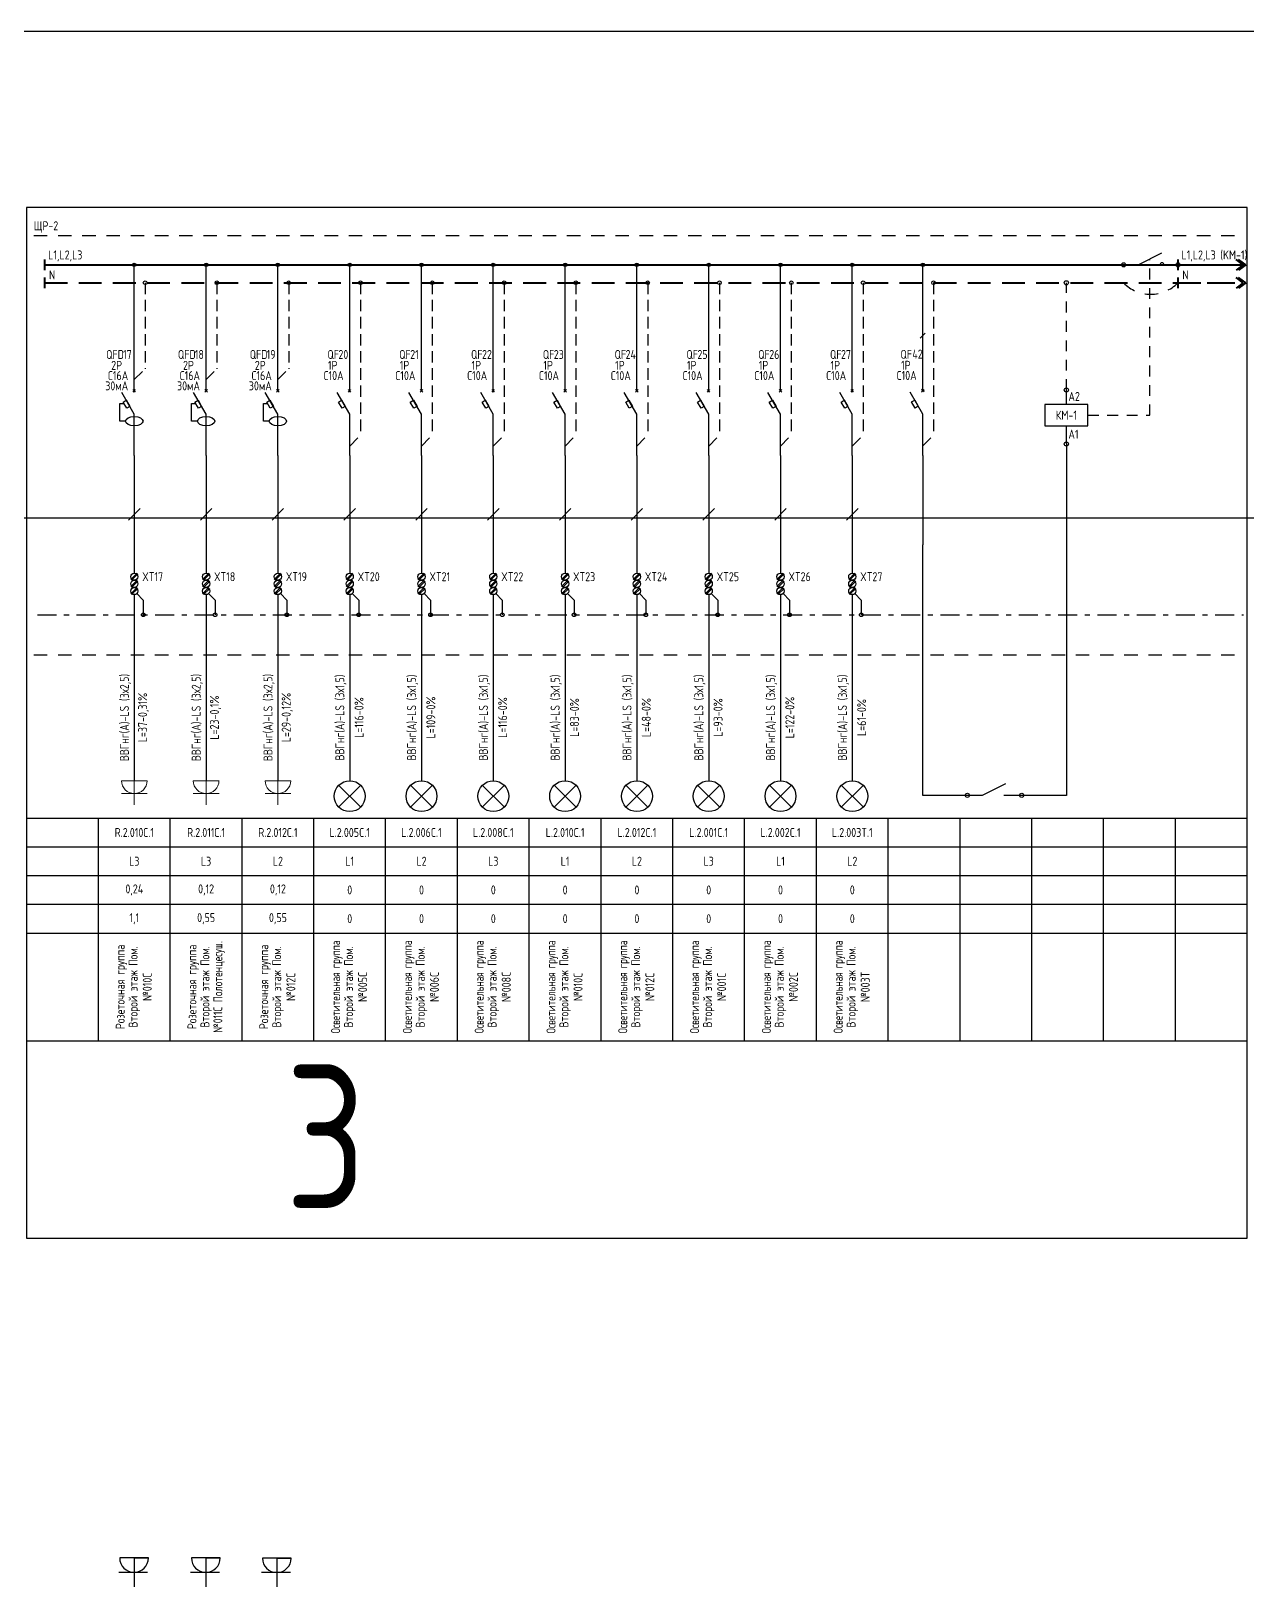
# Model space of a CAD drawing. Header units: millimetres. Extents: x -559267 to 14075, y 0 to 209897.
# Drawn here: x 736.2 to 1074.9, y 1193.9 to 1627.1 of the extents above; entities that cross this region are included whole.
import ezdxf
from ezdxf.enums import TextEntityAlignment as Align

# ---------------------------------------------------------------- set-up
doc = ezdxf.new("R2010")
doc.units = ezdxf.units.MM
for name, pattern in [('CENTER2', [28.575, 19.05, -3.175, 3.175, -3.175]), ('HIDDEN2', [4.7625, 3.175, -1.5875]), ('JIS_02_0.7', [1.35, 0.75, -0.6]), ('Штрихштриховая', [10.936111, 5.291667, -2.116667, 1.411111, -2.116667])]:
    doc.linetypes.add(name, pattern=pattern)
doc.layers.add('0-Область подсчета', color=152, linetype='Continuous', plot=False, transparency=0.5)
for name, color, linetype in [('0_Таблицы', 7, 'Continuous'), ('SX_BLOCKS', 7, 'Continuous'), ('SX_BOUND', 7, 'JIS_02_0.7'), ('SX_KNX', 1, 'Continuous'), ('SX_LINES', 7, 'Continuous'), ('SX_PE', 3, 'CENTER2'), ('SX_TABLE', 7, 'Continuous'), ('SX_TEXT', 7, 'Continuous'), ('Нумерация QF', 7, 'Continuous')]:
    doc.layers.add(name, color=color, linetype=linetype)
doc.layers.add('Таблицы', color=7, linetype='Continuous', lineweight=13)
doc.styles.add('SX_GOST', font='GOST2304A_0.ttf')
doc.styles.add('UNC_A', font='GOST2304A_0.ttf')
doc.styles.add('Unecom', font='GOST2304A_0.ttf', dxfattribs={"height": 2.5})

# ---------------------------------------------------------------- blocks, each defined once
blk = doc.blocks.new('*U217')
at = {"color": 0, "lineweight": 30}
for points in [[(2, 0), (-2, 0)], [(0, 0), (0, -4)], [(1.89, -2), (-2.11, -2)]]:
    blk.add_lwpolyline(points, dxfattribs=at)
at = {"color": 0, "lineweight": -2}
blk.add_lwpolyline([(0.11, 0), (2, 0)], dxfattribs=at)
at = {"color": 0, "lineweight": 30}
blk.add_arc((0, 0), 2, 180, 0, dxfattribs=at)
blk = doc.blocks.new('*U262')
at = {"lineweight": 40}
for p, q in [((18.89, 0), (16.89, 1.5)), ((18.89, 0), (16.89, -1.5)), ((18.89, -5), (16.89, -3.5)), ((18.89, -5), (16.89, -6.5))]:
    blk.add_line(p, q, dxfattribs=at)
at = {"linetype": 'ByBlock', "lineweight": 40}
for points in [[(0, 1.5), (0, -1.5)], [(0, 0), (18.89, 0)], [(0, -3.5), (0, -6.5)]]:
    blk.add_lwpolyline(points, dxfattribs=at)
at = {"color": 4, "linetype": 'HIDDEN2', "lineweight": 40, "ltscale": 2}
blk.add_lwpolyline([(0, -5), (18.89, -5)], dxfattribs=at)
at = {"insert": (1.24, -1.57), "char_height": 2.5, "attachment_point": 1, "style": 'UNC_A'}
blk.add_mtext_dynamic_manual_height_columns('N', width=3.8436, gutter_width=12.5, heights=[0], dxfattribs=at)
at = {"style": 'UNC_A'}
blk.add_attdef('ЛИНИЯ', (1, 1.5), '', height=2.5, dxfattribs=at)
blk = doc.blocks.new('*U122')
for p, q in [((0, -36.27), (0, -1.22)), ((0, -42.79), (-3.51, -36.72)), ((-0.35, -36.62), (0.35, -35.91)), ((0.35, -36.62), (-0.35, -35.91)), ((0, -54.31), (0, -42.79))]:
    blk.add_line(p, q)
at = {"color": 4, "linetype": 'HIDDEN2'}
for p in [(3, -6.22), (0, -51.65)]:
    blk.add_line(p, (3, -48.65), dxfattribs=at)
blk.add_lwpolyline([(-2.12, -41.12), (-3.12, -39.39), (-2.25, -38.89), (-1.25, -40.62)], close=True)
for centre in [(0, -1.22), (3, -6.22)]:
    blk.add_circle(centre, 0.5)
at = {"insert": (-6.21, -24.9), "char_height": 2.5, "attachment_point": 1, "style": 'Unecom'}
blk.add_mtext_dynamic_manual_height_columns('\\pxql;QF', width=5.7065, gutter_width=12.5, heights=[4.37], dxfattribs=at)
at = {"style": 'Unecom'}
blk.add_attdef('N', (-3.15, -27.4), '', height=2.5, dxfattribs=at)
for tag, p in [('P', (-3.4, -30.43)), ('A', (-1.7, -33.28))]:
    blk.add_attdef(tag, text='', height=2.5, dxfattribs=at).set_placement(p, align=Align.RIGHT)
blk = doc.blocks.new('км-3')
for p, q in [((4.14, 5), (0, 5)), ((10.57, 8.22), (4.14, 5)), ((15.14, 5), (10.14, 5))]:
    blk.add_line(p, q)
for centre in [(0, 5), (15.14, 5)]:
    blk.add_circle(centre, 0.575)
blk.add_arc((10.71, 5), 0.575, 0, 180)
at = {"color": 4, "linetype": 'JIS_02_0.7', "ltscale": 5}
blk.add_arc((7.57, 7.35), 10.55, 224.1519, 315.8481, dxfattribs=at)
blk = doc.blocks.new('Кмка')
for p, q in [((0, 11), (0, 15.04)), ((0, 0), (0, 5))]:
    blk.add_line(p, q)
blk.add_lwpolyline([(6, 11), (-6, 11), (-6, 5), (6, 5)], close=True)
for centre in [(0, 15.04), (0, 0)]:
    blk.add_circle(centre, 0.575)
at = {"style": 'Unecom'}
for s, p in [('А2', (0.57, 11.97)), ('А1', (0.57, 1.46))]:
    blk.add_text(s, height=2.5, dxfattribs=at).set_placement(p)
at = {"style": 'UNC_A'}
blk.add_attdef('КМ', text='', height=2.5, dxfattribs=at).set_placement((0, 8), align=Align.MIDDLE_CENTER)
blk = doc.blocks.new('*U103')
at = {"lineweight": 25}
blk.add_line((-0.7, -0.71), (0.7, 0.71), dxfattribs=at)
blk = doc.blocks.new('SX_TCOL')
for p, q in [((-10, 62), (10, 62)), ((10, 0), (10, 62)), ((-10, 54), (10, 54)), ((-10, 46), (10, 46)), ((-10, 38), (10, 38)), ((-10, 30), (10, 30)), ((-10, 0), (10, 0))]:
    blk.add_line(p, q)
at = {"style": 'SX_GOST'}
for tag, p in [('CAB1', (-2.6, 90)), ('CAB2', (2.6, 90)), ('NAME1', (-3.6, 15)), ('NAME2', (0, 15)), ('NAME3', (3.6, 15))]:
    blk.add_attdef(tag, text='', height=2.5, rotation=90, dxfattribs=at).set_placement(p, align=Align.MIDDLE)
for tag, p in [('LINE', (0, 58)), ('PH', (0, 50)), ('POW', (0, 42)), ('CUR', (0, 34))]:
    blk.add_attdef(tag, text='', height=2.5, dxfattribs=at).set_placement(p, align=Align.MIDDLE)
blk = doc.blocks.new('*U256')
at = {"lineweight": 40}
for p, q in [((333.89, 0), (331.89, 1.5)), ((333.89, 0), (331.89, -1.5)), ((333.89, -5), (331.89, -3.5)), ((333.89, -5), (331.89, -6.5))]:
    blk.add_line(p, q, dxfattribs=at)
at = {"linetype": 'ByBlock', "lineweight": 40}
for points in [[(0, 1.5), (0, -1.5)], [(0, 0), (333.89, 0)], [(0, -3.5), (0, -6.5)]]:
    blk.add_lwpolyline(points, dxfattribs=at)
at = {"color": 4, "linetype": 'HIDDEN2', "lineweight": 40, "ltscale": 2}
blk.add_lwpolyline([(0, -5), (333.89, -5)], dxfattribs=at)
at = {"insert": (1.24, -1.57), "char_height": 2.5, "attachment_point": 1, "style": 'UNC_A'}
blk.add_mtext_dynamic_manual_height_columns('N', width=3.8436, gutter_width=12.5, heights=[0], dxfattribs=at)
at = {"style": 'UNC_A'}
blk.add_attdef('ЛИНИЯ', (1, 1.5), '', height=2.5, dxfattribs=at)
blk = doc.blocks.new('*U257')
for p, q in [((0, -36.27), (0, -1.19)), ((0, -42.79), (-3.51, -36.72)), ((-0.35, -36.62), (0.35, -35.91)), ((0.35, -36.62), (-0.35, -35.91)), ((-4.05, -44.73), (-4.05, -39.76)), ((-4.05, -39.76), (-2.91, -39.76)), ((0, -54.31), (0, -42.79)), ((-2.42, -44.73), (-4.05, -44.73))]:
    blk.add_line(p, q)
at = {"color": 4, "linetype": 'HIDDEN2'}
for p in [(3, -6.19), (0, -33.16)]:
    blk.add_line(p, (3, -30.16), dxfattribs=at)
blk.add_lwpolyline([(-2.12, -41.12), (-3.12, -39.39), (-2.25, -38.89), (-1.25, -40.62)], close=True)
for centre in [(0, -1.19), (3, -6.19)]:
    blk.add_circle(centre, 0.5)
blk.add_ellipse((0, -44.73), major_axis=(-2.42, 0), ratio=0.530622)
at = {"insert": (-7.85, -24.9), "char_height": 2.5, "attachment_point": 1, "style": 'Unecom'}
blk.add_mtext_dynamic_manual_height_columns('\\pxql;QFD', width=5.7065, gutter_width=12.5, heights=[4.37], dxfattribs=at)
at = {"style": 'Unecom'}
blk.add_attdef('N', (-3.15, -27.4), '', height=2.5, dxfattribs=at)
for tag, p in [('P', (-3.4, -30.43)), ('МА', (-1.71, -36.14)), ('A', (-1.7, -33.28))]:
    blk.add_attdef(tag, text='', height=2.5, dxfattribs=at).set_placement(p, align=Align.RIGHT)
blk = doc.blocks.new('*U263')
for p, q in [((0, -36.27), (0, -1.19)), ((0, -42.79), (-3.51, -36.72)), ((-0.35, -36.62), (0.35, -35.91)), ((0.35, -36.62), (-0.35, -35.91)), ((0, -54.31), (0, -42.79))]:
    blk.add_line(p, q)
at = {"color": 4, "linetype": 'HIDDEN2'}
for p in [(3, -6.19), (0, -51.65)]:
    blk.add_line(p, (3, -48.65), dxfattribs=at)
blk.add_lwpolyline([(-2.12, -41.12), (-3.12, -39.39), (-2.25, -38.89), (-1.25, -40.62)], close=True)
for centre in [(0, -1.19), (3, -6.19)]:
    blk.add_circle(centre, 0.5)
at = {"insert": (-6.21, -24.9), "char_height": 2.5, "attachment_point": 1, "style": 'Unecom'}
blk.add_mtext_dynamic_manual_height_columns('\\pxql;QF', width=5.7065, gutter_width=12.5, heights=[4.37], dxfattribs=at)
at = {"style": 'Unecom'}
blk.add_attdef('N', (-3.15, -27.4), '', height=2.5, dxfattribs=at)
for tag, p in [('P', (-3.4, -30.43)), ('A', (-1.7, -33.28))]:
    blk.add_attdef(tag, text='', height=2.5, dxfattribs=at).set_placement(p, align=Align.RIGHT)
blk = doc.blocks.new('XT')
at = {"color": 32, "true_color": 0xcd6928}
for p, q in [((0.75, 0), (-1, -1.75)), ((1, -0.25), (-0.75, -2))]:
    blk.add_line(p, q, dxfattribs=at)
at = {"color": 5}
for p, q in [((0.75, -2), (-1, -3.75)), ((1, -2.25), (-0.75, -4))]:
    blk.add_line(p, q, dxfattribs=at)
at = {"color": 32, "true_color": 0xcd6928}
blk.add_circle((0, -1), 1, dxfattribs=at)
at = {"color": 5}
blk.add_circle((0, -3), 1, dxfattribs=at)
at = {"style": 'UNC_A'}
blk.add_attdef('1', (1.75, 0.11), '', height=2.5, dxfattribs=at)
blk = doc.blocks.new('SX_XTPE')
at = {"color": 3}
for p, q in [((0.753, 1.003), (-1.003, -0.753)), ((1.003, 0.753), (-0.753, -1.003))]:
    blk.add_line(p, q, dxfattribs=at)
blk.add_circle((0, 0), 1, dxfattribs=at)
blk = doc.blocks.new('Розетка1')
at = {"layer": 'Таблицы', "color": 1}
for p, q in [((0, 0), (0, 158)), ((-84, 84), (84, 84)), ((-84, 0), (84, 0))]:
    blk.add_line(p, q, dxfattribs=at)
blk.add_arc((0, 0), 83.5, 0, 180, dxfattribs=at)
blk.add_arc((0, 0), 83.5, 0, 180, dxfattribs=at)
blk = doc.blocks.new('SX_U_LAMP')
for p, q in [((-2.9, -2.9), (2.9, 2.9)), ((-2.9, 2.9), (2.9, -2.9))]:
    blk.add_line(p, q)
blk.add_circle((0, 0), 4.3)

msp = doc.modelspace()

# ---------------------------------------------------------------- linework, layer by layer
at = {"color": 3, "linetype": 'Штрихштриховая'}
msp.add_line((738, 1464.59), (1074, 1464.59), dxfattribs=at)
for p, q in [((1007.63, 1417.53), (1001.2, 1414.32)), ((1001.2, 1414.32), (997.06, 1414.32)), ((1012.2, 1414.32), (1007.2, 1414.32))]:
    msp.add_line(p, q)
at = {"color": 6}
msp.add_lwpolyline([(1075, 1577.99), (735, 1577.99), (735, 1290.99), (1075, 1290.99), (1075, 1577.99)], dxfattribs=at)
at = {"linetype": 'JIS_02_0.7', "ltscale": 4}
msp.add_lwpolyline([(1030.63, 1520.17), (1047.92, 1520.17), (1047.92, 1563.65)], dxfattribs=at)
at = {"color": 4, "linetype": 'JIS_02_0.7', "ltscale": 4}
msp.add_lwpolyline([(1024.63, 1527.21), (1024.63, 1557.04)], dxfattribs=at)
for points in [[(1024.63, 1512.17), (1024.63, 1484.05)], [(984.63, 1508.95), (984.63, 1484.05)], [(984.63, 1414.32), (984.63, 1484.05)], [(1024.63, 1484.05), (1024.63, 1414.32), (1012.2, 1414.32)], [(997.06, 1414.32), (984.63, 1414.32)]]:
    msp.add_lwpolyline(points)
at = {"color": 0, "linetype": 'ByBlock', "lineweight": -3}
msp.add_circle((1024.63, 1557.04), 0.575, dxfattribs=at)
for centre in [(997.06, 1414.32), (1012.2, 1414.32)]:
    msp.add_circle(centre, 0.575)
at = {"layer": '0-Область подсчета'}
msp.add_lwpolyline([(123.84, 1627.11), (1973.01, 1627.11), (1973.01, 1491.46), (123.84, 1491.46)], close=True, dxfattribs=at)
at = {"layer": 'SX_BOUND', "ltscale": 5}
for p, q in [((737, 1570.16), (1073, 1570.16)), ((737, 1453.49), (1073, 1453.49))]:
    msp.add_line(p, q, dxfattribs=at)
at = {"layer": 'SX_LINES'}
for p, q in [((765, 1508.95), (765, 1476.21)), ((785, 1508.95), (785, 1476.21)), ((805, 1508.95), (805, 1476.21)), ((825, 1508.95), (825, 1476.21)), ((845, 1508.95), (845, 1476.21)), ((865, 1508.95), (865, 1476.21)), ((885, 1508.95), (885, 1476.21)), ((905, 1508.95), (905, 1476.21)), ((925, 1508.95), (925, 1476.21)), ((945, 1508.95), (945, 1476.21)), ((965, 1508.95), (965, 1476.21)), ((763.4, 1490.98), (766.6, 1494.18)), ((783.4, 1490.98), (786.6, 1494.18)), ((803.4, 1490.98), (806.6, 1494.18)), ((823.4, 1490.98), (826.6, 1494.18)), ((843.4, 1490.98), (846.6, 1494.18)), ((863.4, 1490.98), (866.6, 1494.18)), ((883.4, 1490.98), (886.6, 1494.18)), ((903.4, 1490.98), (906.6, 1494.18)), ((923.4, 1490.98), (926.6, 1494.18)), ((943.4, 1490.98), (946.6, 1494.18)), ((963.4, 1490.98), (966.6, 1494.18)), ((765, 1470.21), (765, 1418.4)), ((785, 1470.21), (785, 1418.4)), ((805, 1470.21), (805, 1418.4)), ((825, 1470.21), (825, 1418.39)), ((845, 1470.21), (845, 1418.39)), ((865, 1470.21), (865, 1418.39)), ((885, 1470.21), (885, 1418.39)), ((905, 1470.21), (905, 1418.39)), ((925, 1470.21), (925, 1418.39)), ((945, 1470.21), (945, 1418.39)), ((965, 1470.21), (965, 1418.39))]:
    msp.add_line(p, q, dxfattribs=at)
at = {"layer": 'SX_PE'}
for p, q in [((765.7, 1470.51), (767.5, 1468.71)), ((767.5, 1468.71), (767.5, 1464.59)), ((785.7, 1470.51), (787.5, 1468.71)), ((787.5, 1468.71), (787.5, 1464.59)), ((805.7, 1470.51), (807.5, 1468.71)), ((807.5, 1468.71), (807.5, 1464.59)), ((825.7, 1470.51), (827.5, 1468.71)), ((827.5, 1468.71), (827.5, 1464.59)), ((845.7, 1470.51), (847.5, 1468.71)), ((847.5, 1468.71), (847.5, 1464.59)), ((865.7, 1470.51), (867.5, 1468.71)), ((867.5, 1468.71), (867.5, 1464.59)), ((885.7, 1470.51), (887.5, 1468.71)), ((887.5, 1468.71), (887.5, 1464.59)), ((905.7, 1470.51), (907.5, 1468.71)), ((907.5, 1468.71), (907.5, 1464.59)), ((925.7, 1470.51), (927.5, 1468.71)), ((927.5, 1468.71), (927.5, 1464.59)), ((945.7, 1470.51), (947.5, 1468.71)), ((947.5, 1468.71), (947.5, 1464.59)), ((965.7, 1470.51), (967.5, 1468.71)), ((967.5, 1468.71), (967.5, 1464.59))]:
    msp.add_line(p, q, dxfattribs=at)
for centre in [(767.5, 1464.59), (787.5, 1464.59), (807.5, 1464.59), (827.5, 1464.59), (847.5, 1464.59), (867.5, 1464.59), (887.5, 1464.59), (907.5, 1464.59), (927.5, 1464.59), (947.5, 1464.59), (967.5, 1464.59)]:
    msp.add_circle(centre, 0.5, dxfattribs=at)

# ---------------------------------------------------------------- block references
for name, p in [('км-3', (1040.56, 1557.04)), ('*U103', (984.63, 1542.31))]:
    msp.add_blockref(name, p)
for name, p, values in [('*U262', (1055.7, 1562.04), {'ЛИНИЯ': 'L1,L2,L3 (KM-1)'}), ('Кмка', (1024.63, 1512.17), {'КМ': 'КМ-1'})]:
    msp.add_blockref(name, p).add_auto_attribs(values)
at = {"color": 1}
ref = msp.add_blockref('*U122', (984.63, 1563.26), dxfattribs=at)
ref.add_attrib('P', '1P', dxfattribs={"height": 2.5, "style": 'Unecom'}).set_placement((981.24, 1532.82), align=Align.RIGHT)
ref.add_attrib('A', 'С10А', dxfattribs={"height": 2.5, "style": 'Unecom'}).set_placement((982.93, 1529.98), align=Align.RIGHT)
at = {"layer": '0_Таблицы', "color": 1, "xscale": 2, "yscale": 2, "zscale": 2}
for p in [(764.93, 1201.99), (784.91, 1201.99), (804.69, 1201.94)]:
    msp.add_blockref('*U217', p, dxfattribs=at)
at = {"layer": 'SX_BLOCKS'}
for name, p, values in [('*U257', (765, 1563.23), {'N': '17', 'P': '2P', 'A': 'С16А', 'МА': '30мА'}), ('*U257', (785, 1563.23), {'N': '18', 'P': '2P', 'A': 'С16А', 'МА': '30мА'}), ('*U257', (805, 1563.23), {'N': '19', 'P': '2P', 'A': 'С16А', 'МА': '30мА'}), ('*U263', (825, 1563.23), {'N': '20', 'P': '1P', 'A': 'С10А'}), ('*U263', (845, 1563.23), {'N': '21', 'P': '1P', 'A': 'С10А'}), ('*U263', (865, 1563.23), {'N': '22', 'P': '1P', 'A': 'С10А'}), ('*U263', (885, 1563.23), {'N': '23', 'P': '1P', 'A': 'С10А'}), ('*U263', (905, 1563.23), {'N': '24', 'P': '1P', 'A': 'С10А'}), ('*U263', (925, 1563.23), {'N': '25', 'P': '1P', 'A': 'С10А'}), ('*U263', (945, 1563.23), {'N': '26', 'P': '1P', 'A': 'С10А'}), ('*U263', (965, 1563.23), {'N': '27', 'P': '1P', 'A': 'С10А'})]:
    msp.add_blockref(name, p, dxfattribs=at).add_auto_attribs(values)
ref = msp.add_blockref('XT', (765, 1476.21), dxfattribs=at)
ref.add_attrib('1', 'XT17', (767.2, 1473.96), dxfattribs={"layer": '0', "height": 2.5, "style": 'UNC_A'})
ref = msp.add_blockref('XT', (785, 1476.21), dxfattribs=at)
ref.add_attrib('1', 'XT18', (787.2, 1473.96), dxfattribs={"layer": '0', "height": 2.5, "style": 'UNC_A'})
ref = msp.add_blockref('XT', (805, 1476.21), dxfattribs=at)
ref.add_attrib('1', 'XT19', (807.2, 1473.96), dxfattribs={"layer": '0', "height": 2.5, "style": 'UNC_A'})
ref = msp.add_blockref('XT', (825, 1476.21), dxfattribs=at)
ref.add_attrib('1', 'XT20', (827.2, 1473.96), dxfattribs={"layer": '0', "height": 2.5, "style": 'UNC_A'})
ref = msp.add_blockref('XT', (845, 1476.21), dxfattribs=at)
ref.add_attrib('1', 'XT21', (847.2, 1473.96), dxfattribs={"layer": '0', "height": 2.5, "style": 'UNC_A'})
ref = msp.add_blockref('XT', (865, 1476.21), dxfattribs=at)
ref.add_attrib('1', 'XT22', (867.2, 1473.96), dxfattribs={"layer": '0', "height": 2.5, "style": 'UNC_A'})
ref = msp.add_blockref('XT', (885, 1476.21), dxfattribs=at)
ref.add_attrib('1', 'XT23', (887.2, 1473.96), dxfattribs={"layer": '0', "height": 2.5, "style": 'UNC_A'})
ref = msp.add_blockref('XT', (905, 1476.21), dxfattribs=at)
ref.add_attrib('1', 'XT24', (907.2, 1473.96), dxfattribs={"layer": '0', "height": 2.5, "style": 'UNC_A'})
ref = msp.add_blockref('XT', (925, 1476.21), dxfattribs=at)
ref.add_attrib('1', 'XT25', (927.2, 1473.96), dxfattribs={"layer": '0', "height": 2.5, "style": 'UNC_A'})
ref = msp.add_blockref('XT', (945, 1476.21), dxfattribs=at)
ref.add_attrib('1', 'XT26', (947.2, 1473.96), dxfattribs={"layer": '0', "height": 2.5, "style": 'UNC_A'})
ref = msp.add_blockref('XT', (965, 1476.21), dxfattribs=at)
ref.add_attrib('1', 'XT27', (967.2, 1473.96), dxfattribs={"layer": '0', "height": 2.5, "style": 'UNC_A'})
for p in [(765, 1471.21), (785, 1471.21), (805, 1471.21), (825, 1471.21), (845, 1471.21), (865, 1471.21), (885, 1471.21), (905, 1471.21), (925, 1471.21), (945, 1471.21), (965, 1471.21)]:
    msp.add_blockref('SX_XTPE', p, dxfattribs=at)
at = {"layer": 'SX_BLOCKS', "xscale": 0.042788, "yscale": 0.042788, "zscale": 0.042788, "rotation": 180}
for p in [(765, 1418.4), (785, 1418.4), (805, 1418.4)]:
    msp.add_blockref('Розетка1', p, dxfattribs=at)
at = {"layer": 'SX_KNX', "color": 244, "true_color": 0x991b1e}
for p in [(825, 1414.09), (845, 1414.09), (865, 1414.09), (885, 1414.09), (905, 1414.09), (925, 1414.09), (945, 1414.09), (965, 1414.09)]:
    msp.add_blockref('SX_U_LAMP', p, dxfattribs=at)
at = {"layer": 'SX_LINES'}
msp.add_blockref('*U256', (740, 1562.04), dxfattribs=at).add_auto_attribs({'ЛИНИЯ': 'L1,L2,L3'})
at = {"layer": 'SX_TABLE'}
for p, values in [((765, 1345.99), {'NAME1': 'Розеточная группа', 'NAME2': 'Второй этаж Пом.', 'NAME3': '№010С', 'CUR': '1,1', 'POW': '0,24', 'PH': 'L3', 'LINE': 'R.2.010С.1', 'CAB1': 'ВВГнг(А)-LS (3х2,5)', 'CAB2': 'L=37-0,31%'}), ((805, 1345.99), {'NAME1': 'Розеточная группа', 'NAME2': 'Второй этаж Пом.', 'NAME3': '№012С', 'CUR': '0,55', 'POW': '0,12', 'PH': 'L2', 'LINE': 'R.2.012С.1', 'CAB1': 'ВВГнг(А)-LS (3х2,5)', 'CAB2': 'L=29-0,12%'})]:
    msp.add_blockref('SX_TCOL', p, dxfattribs=at).add_auto_attribs(values)
ref = msp.add_blockref('SX_TCOL', (785, 1345.99), dxfattribs=at)
ref.add_attrib('NAME1', 'Розеточная группа', dxfattribs={"layer": '0', "height": 2.5, "rotation": 90, "style": 'SX_GOST'}).set_placement((781.4, 1360.99), align=Align.MIDDLE)
ref.add_attrib('NAME2', 'Второй этаж Пом.', dxfattribs={"layer": '0', "height": 2.5, "rotation": 90, "style": 'SX_GOST'}).set_placement((785, 1360.99), align=Align.MIDDLE)
ref.add_attrib('NAME3', '№011С Полотенцесуш.', dxfattribs={"layer": '0', "height": 2.5, "rotation": 90, "style": 'SX_GOST', "width": 0.970529}).set_placement((788.6, 1360.99), align=Align.MIDDLE)
ref.add_attrib('CUR', '0,55', dxfattribs={"layer": '0', "height": 2.5, "style": 'SX_GOST'}).set_placement((785, 1379.99), align=Align.MIDDLE)
ref.add_attrib('POW', '0,12', dxfattribs={"layer": '0', "height": 2.5, "style": 'SX_GOST'}).set_placement((785, 1387.99), align=Align.MIDDLE)
ref.add_attrib('PH', 'L3', dxfattribs={"layer": '0', "height": 2.5, "style": 'SX_GOST'}).set_placement((785, 1395.99), align=Align.MIDDLE)
ref.add_attrib('LINE', 'R.2.011С.1', dxfattribs={"layer": '0', "height": 2.5, "style": 'SX_GOST'}).set_placement((785, 1403.99), align=Align.MIDDLE)
ref.add_attrib('CAB1', 'ВВГнг(А)-LS (3х2,5)', dxfattribs={"layer": '0', "height": 2.5, "rotation": 90, "style": 'SX_GOST'}).set_placement((782.4, 1435.99), align=Align.MIDDLE)
ref.add_attrib('CAB2', 'L=23-0,1%', dxfattribs={"layer": '0', "height": 2.5, "rotation": 90, "style": 'SX_GOST'}).set_placement((787.6, 1435.99), align=Align.MIDDLE)
ref = msp.add_blockref('SX_TCOL', (825, 1345.99), dxfattribs=at)
ref.add_attrib('NAME1', 'Осветительная группа', dxfattribs={"layer": '0', "height": 2.5, "rotation": 90, "style": 'SX_GOST', "width": 0.916876}).set_placement((821.4, 1360.99), align=Align.MIDDLE)
ref.add_attrib('NAME2', 'Второй этаж Пом.', dxfattribs={"layer": '0', "height": 2.5, "rotation": 90, "style": 'SX_GOST'}).set_placement((825, 1360.99), align=Align.MIDDLE)
ref.add_attrib('NAME3', '№005C', dxfattribs={"layer": '0', "height": 2.5, "rotation": 90, "style": 'SX_GOST'}).set_placement((828.6, 1360.99), align=Align.MIDDLE)
ref.add_attrib('CUR', '0', dxfattribs={"layer": '0', "height": 2.5, "style": 'SX_GOST'}).set_placement((825, 1379.99), align=Align.MIDDLE)
ref.add_attrib('POW', '0', dxfattribs={"layer": '0', "height": 2.5, "style": 'SX_GOST'}).set_placement((825, 1387.99), align=Align.MIDDLE)
ref.add_attrib('PH', 'L1', dxfattribs={"layer": '0', "height": 2.5, "style": 'SX_GOST'}).set_placement((825, 1395.99), align=Align.MIDDLE)
ref.add_attrib('LINE', 'L.2.005C.1', dxfattribs={"layer": '0', "height": 2.5, "style": 'SX_GOST'}).set_placement((825, 1403.99), align=Align.MIDDLE)
ref.add_attrib('CAB1', 'ВВГнг(А)-LS (3х1,5)', dxfattribs={"layer": '0', "height": 2.5, "rotation": 90, "style": 'SX_GOST'}).set_placement((822.4, 1435.99), align=Align.MIDDLE)
ref.add_attrib('CAB2', 'L=116-0%', dxfattribs={"layer": '0', "height": 2.5, "rotation": 90, "style": 'SX_GOST'}).set_placement((827.6, 1435.99), align=Align.MIDDLE)
ref = msp.add_blockref('SX_TCOL', (845, 1345.99), dxfattribs=at)
ref.add_attrib('NAME1', 'Осветительная группа', dxfattribs={"layer": '0', "height": 2.5, "rotation": 90, "style": 'SX_GOST', "width": 0.916876}).set_placement((841.4, 1360.99), align=Align.MIDDLE)
ref.add_attrib('NAME2', 'Второй этаж Пом.', dxfattribs={"layer": '0', "height": 2.5, "rotation": 90, "style": 'SX_GOST'}).set_placement((845, 1360.99), align=Align.MIDDLE)
ref.add_attrib('NAME3', '№006C', dxfattribs={"layer": '0', "height": 2.5, "rotation": 90, "style": 'SX_GOST'}).set_placement((848.6, 1360.99), align=Align.MIDDLE)
ref.add_attrib('CUR', '0', dxfattribs={"layer": '0', "height": 2.5, "style": 'SX_GOST'}).set_placement((845, 1379.99), align=Align.MIDDLE)
ref.add_attrib('POW', '0', dxfattribs={"layer": '0', "height": 2.5, "style": 'SX_GOST'}).set_placement((845, 1387.99), align=Align.MIDDLE)
ref.add_attrib('PH', 'L2', dxfattribs={"layer": '0', "height": 2.5, "style": 'SX_GOST'}).set_placement((845, 1395.99), align=Align.MIDDLE)
ref.add_attrib('LINE', 'L.2.006C.1', dxfattribs={"layer": '0', "height": 2.5, "style": 'SX_GOST'}).set_placement((845, 1403.99), align=Align.MIDDLE)
ref.add_attrib('CAB1', 'ВВГнг(А)-LS (3х1,5)', dxfattribs={"layer": '0', "height": 2.5, "rotation": 90, "style": 'SX_GOST'}).set_placement((842.4, 1435.99), align=Align.MIDDLE)
ref.add_attrib('CAB2', 'L=109-0%', dxfattribs={"layer": '0', "height": 2.5, "rotation": 90, "style": 'SX_GOST'}).set_placement((847.6, 1435.99), align=Align.MIDDLE)
ref = msp.add_blockref('SX_TCOL', (865, 1345.99), dxfattribs=at)
ref.add_attrib('NAME1', 'Осветительная группа', dxfattribs={"layer": '0', "height": 2.5, "rotation": 90, "style": 'SX_GOST', "width": 0.916876}).set_placement((861.4, 1360.99), align=Align.MIDDLE)
ref.add_attrib('NAME2', 'Второй этаж Пом.', dxfattribs={"layer": '0', "height": 2.5, "rotation": 90, "style": 'SX_GOST'}).set_placement((865, 1360.99), align=Align.MIDDLE)
ref.add_attrib('NAME3', '№008C', dxfattribs={"layer": '0', "height": 2.5, "rotation": 90, "style": 'SX_GOST'}).set_placement((868.6, 1360.99), align=Align.MIDDLE)
ref.add_attrib('CUR', '0', dxfattribs={"layer": '0', "height": 2.5, "style": 'SX_GOST'}).set_placement((865, 1379.99), align=Align.MIDDLE)
ref.add_attrib('POW', '0', dxfattribs={"layer": '0', "height": 2.5, "style": 'SX_GOST'}).set_placement((865, 1387.99), align=Align.MIDDLE)
ref.add_attrib('PH', 'L3', dxfattribs={"layer": '0', "height": 2.5, "style": 'SX_GOST'}).set_placement((865, 1395.99), align=Align.MIDDLE)
ref.add_attrib('LINE', 'L.2.008C.1', dxfattribs={"layer": '0', "height": 2.5, "style": 'SX_GOST'}).set_placement((865, 1403.99), align=Align.MIDDLE)
ref.add_attrib('CAB1', 'ВВГнг(А)-LS (3х1,5)', dxfattribs={"layer": '0', "height": 2.5, "rotation": 90, "style": 'SX_GOST'}).set_placement((862.4, 1435.99), align=Align.MIDDLE)
ref.add_attrib('CAB2', 'L=116-0%', dxfattribs={"layer": '0', "height": 2.5, "rotation": 90, "style": 'SX_GOST'}).set_placement((867.6, 1435.99), align=Align.MIDDLE)
ref = msp.add_blockref('SX_TCOL', (885, 1345.99), dxfattribs=at)
ref.add_attrib('NAME1', 'Осветительная группа', dxfattribs={"layer": '0', "height": 2.5, "rotation": 90, "style": 'SX_GOST', "width": 0.916876}).set_placement((881.4, 1360.99), align=Align.MIDDLE)
ref.add_attrib('NAME2', 'Второй этаж Пом.', dxfattribs={"layer": '0', "height": 2.5, "rotation": 90, "style": 'SX_GOST'}).set_placement((885, 1360.99), align=Align.MIDDLE)
ref.add_attrib('NAME3', '№010C', dxfattribs={"layer": '0', "height": 2.5, "rotation": 90, "style": 'SX_GOST'}).set_placement((888.6, 1360.99), align=Align.MIDDLE)
ref.add_attrib('CUR', '0', dxfattribs={"layer": '0', "height": 2.5, "style": 'SX_GOST'}).set_placement((885, 1379.99), align=Align.MIDDLE)
ref.add_attrib('POW', '0', dxfattribs={"layer": '0', "height": 2.5, "style": 'SX_GOST'}).set_placement((885, 1387.99), align=Align.MIDDLE)
ref.add_attrib('PH', 'L1', dxfattribs={"layer": '0', "height": 2.5, "style": 'SX_GOST'}).set_placement((885, 1395.99), align=Align.MIDDLE)
ref.add_attrib('LINE', 'L.2.010C.1', dxfattribs={"layer": '0', "height": 2.5, "style": 'SX_GOST'}).set_placement((885, 1403.99), align=Align.MIDDLE)
ref.add_attrib('CAB1', 'ВВГнг(А)-LS (3х1,5)', dxfattribs={"layer": '0', "height": 2.5, "rotation": 90, "style": 'SX_GOST'}).set_placement((882.4, 1435.99), align=Align.MIDDLE)
ref.add_attrib('CAB2', 'L=83-0%', dxfattribs={"layer": '0', "height": 2.5, "rotation": 90, "style": 'SX_GOST'}).set_placement((887.6, 1435.99), align=Align.MIDDLE)
ref = msp.add_blockref('SX_TCOL', (905, 1345.99), dxfattribs=at)
ref.add_attrib('NAME1', 'Осветительная группа', dxfattribs={"layer": '0', "height": 2.5, "rotation": 90, "style": 'SX_GOST', "width": 0.916876}).set_placement((901.4, 1360.99), align=Align.MIDDLE)
ref.add_attrib('NAME2', 'Второй этаж Пом.', dxfattribs={"layer": '0', "height": 2.5, "rotation": 90, "style": 'SX_GOST'}).set_placement((905, 1360.99), align=Align.MIDDLE)
ref.add_attrib('NAME3', '№012C', dxfattribs={"layer": '0', "height": 2.5, "rotation": 90, "style": 'SX_GOST'}).set_placement((908.6, 1360.99), align=Align.MIDDLE)
ref.add_attrib('CUR', '0', dxfattribs={"layer": '0', "height": 2.5, "style": 'SX_GOST'}).set_placement((905, 1379.99), align=Align.MIDDLE)
ref.add_attrib('POW', '0', dxfattribs={"layer": '0', "height": 2.5, "style": 'SX_GOST'}).set_placement((905, 1387.99), align=Align.MIDDLE)
ref.add_attrib('PH', 'L2', dxfattribs={"layer": '0', "height": 2.5, "style": 'SX_GOST'}).set_placement((905, 1395.99), align=Align.MIDDLE)
ref.add_attrib('LINE', 'L.2.012C.1', dxfattribs={"layer": '0', "height": 2.5, "style": 'SX_GOST'}).set_placement((905, 1403.99), align=Align.MIDDLE)
ref.add_attrib('CAB1', 'ВВГнг(А)-LS (3х1,5)', dxfattribs={"layer": '0', "height": 2.5, "rotation": 90, "style": 'SX_GOST'}).set_placement((902.4, 1435.99), align=Align.MIDDLE)
ref.add_attrib('CAB2', 'L=48-0%', dxfattribs={"layer": '0', "height": 2.5, "rotation": 90, "style": 'SX_GOST'}).set_placement((907.6, 1435.99), align=Align.MIDDLE)
ref = msp.add_blockref('SX_TCOL', (925, 1345.99), dxfattribs=at)
ref.add_attrib('NAME1', 'Осветительная группа', dxfattribs={"layer": '0', "height": 2.5, "rotation": 90, "style": 'SX_GOST', "width": 0.916876}).set_placement((921.4, 1360.99), align=Align.MIDDLE)
ref.add_attrib('NAME2', 'Второй этаж Пом.', dxfattribs={"layer": '0', "height": 2.5, "rotation": 90, "style": 'SX_GOST'}).set_placement((925, 1360.99), align=Align.MIDDLE)
ref.add_attrib('NAME3', '№001C', dxfattribs={"layer": '0', "height": 2.5, "rotation": 90, "style": 'SX_GOST'}).set_placement((928.6, 1360.99), align=Align.MIDDLE)
ref.add_attrib('CUR', '0', dxfattribs={"layer": '0', "height": 2.5, "style": 'SX_GOST'}).set_placement((925, 1379.99), align=Align.MIDDLE)
ref.add_attrib('POW', '0', dxfattribs={"layer": '0', "height": 2.5, "style": 'SX_GOST'}).set_placement((925, 1387.99), align=Align.MIDDLE)
ref.add_attrib('PH', 'L3', dxfattribs={"layer": '0', "height": 2.5, "style": 'SX_GOST'}).set_placement((925, 1395.99), align=Align.MIDDLE)
ref.add_attrib('LINE', 'L.2.001C.1', dxfattribs={"layer": '0', "height": 2.5, "style": 'SX_GOST'}).set_placement((925, 1403.99), align=Align.MIDDLE)
ref.add_attrib('CAB1', 'ВВГнг(А)-LS (3х1,5)', dxfattribs={"layer": '0', "height": 2.5, "rotation": 90, "style": 'SX_GOST'}).set_placement((922.4, 1435.99), align=Align.MIDDLE)
ref.add_attrib('CAB2', 'L=93-0%', dxfattribs={"layer": '0', "height": 2.5, "rotation": 90, "style": 'SX_GOST'}).set_placement((927.6, 1435.99), align=Align.MIDDLE)
ref = msp.add_blockref('SX_TCOL', (945, 1345.99), dxfattribs=at)
ref.add_attrib('NAME1', 'Осветительная группа', dxfattribs={"layer": '0', "height": 2.5, "rotation": 90, "style": 'SX_GOST', "width": 0.916876}).set_placement((941.4, 1360.99), align=Align.MIDDLE)
ref.add_attrib('NAME2', 'Второй этаж Пом.', dxfattribs={"layer": '0', "height": 2.5, "rotation": 90, "style": 'SX_GOST'}).set_placement((945, 1360.99), align=Align.MIDDLE)
ref.add_attrib('NAME3', '№002C', dxfattribs={"layer": '0', "height": 2.5, "rotation": 90, "style": 'SX_GOST'}).set_placement((948.6, 1360.99), align=Align.MIDDLE)
ref.add_attrib('CUR', '0', dxfattribs={"layer": '0', "height": 2.5, "style": 'SX_GOST'}).set_placement((945, 1379.99), align=Align.MIDDLE)
ref.add_attrib('POW', '0', dxfattribs={"layer": '0', "height": 2.5, "style": 'SX_GOST'}).set_placement((945, 1387.99), align=Align.MIDDLE)
ref.add_attrib('PH', 'L1', dxfattribs={"layer": '0', "height": 2.5, "style": 'SX_GOST'}).set_placement((945, 1395.99), align=Align.MIDDLE)
ref.add_attrib('LINE', 'L.2.002C.1', dxfattribs={"layer": '0', "height": 2.5, "style": 'SX_GOST'}).set_placement((945, 1403.99), align=Align.MIDDLE)
ref.add_attrib('CAB1', 'ВВГнг(А)-LS (3х1,5)', dxfattribs={"layer": '0', "height": 2.5, "rotation": 90, "style": 'SX_GOST'}).set_placement((942.4, 1435.99), align=Align.MIDDLE)
ref.add_attrib('CAB2', 'L=122-0%', dxfattribs={"layer": '0', "height": 2.5, "rotation": 90, "style": 'SX_GOST'}).set_placement((947.6, 1435.99), align=Align.MIDDLE)
ref = msp.add_blockref('SX_TCOL', (965, 1345.99), dxfattribs=at)
ref.add_attrib('NAME1', 'Осветительная группа', dxfattribs={"layer": '0', "height": 2.5, "rotation": 90, "style": 'SX_GOST', "width": 0.916876}).set_placement((961.4, 1360.99), align=Align.MIDDLE)
ref.add_attrib('NAME2', 'Второй этаж Пом.', dxfattribs={"layer": '0', "height": 2.5, "rotation": 90, "style": 'SX_GOST'}).set_placement((965, 1360.99), align=Align.MIDDLE)
ref.add_attrib('NAME3', '№003T', dxfattribs={"layer": '0', "height": 2.5, "rotation": 90, "style": 'SX_GOST'}).set_placement((968.6, 1360.99), align=Align.MIDDLE)
ref.add_attrib('CUR', '0', dxfattribs={"layer": '0', "height": 2.5, "style": 'SX_GOST'}).set_placement((965, 1379.99), align=Align.MIDDLE)
ref.add_attrib('POW', '0', dxfattribs={"layer": '0', "height": 2.5, "style": 'SX_GOST'}).set_placement((965, 1387.99), align=Align.MIDDLE)
ref.add_attrib('PH', 'L2', dxfattribs={"layer": '0', "height": 2.5, "style": 'SX_GOST'}).set_placement((965, 1395.99), align=Align.MIDDLE)
ref.add_attrib('LINE', 'L.2.003T.1', dxfattribs={"layer": '0', "height": 2.5, "style": 'SX_GOST'}).set_placement((965, 1403.99), align=Align.MIDDLE)
ref.add_attrib('CAB1', 'ВВГнг(А)-LS (3х1,5)', dxfattribs={"layer": '0', "height": 2.5, "rotation": 90, "style": 'SX_GOST'}).set_placement((962.4, 1435.99), align=Align.MIDDLE)
ref.add_attrib('CAB2', 'L=61-0%', dxfattribs={"layer": '0', "height": 2.5, "rotation": 90, "style": 'SX_GOST'}).set_placement((967.6, 1435.99), align=Align.MIDDLE)
for p in [(745, 1345.99), (985, 1345.99), (1005, 1345.99), (1025, 1345.99), (1045, 1345.99), (1065, 1345.99)]:
    msp.add_blockref('SX_TCOL', p, dxfattribs=at)

# ---------------------------------------------------------------- texts
at = {"layer": 'Defpoints', "color": 6, "insert": (807.02, 1339.31), "char_height": 40, "attachment_point": 1, "style": 'Unecom'}
msp.add_mtext_dynamic_manual_height_columns('3', width=99.9205, gutter_width=12.5, heights=[0], dxfattribs=at)
at = {"layer": 'SX_TEXT', "style": 'SX_GOST'}
msp.add_text('ЩР-2', height=2.5, dxfattribs=at).set_placement((737, 1571.66))
at = {"layer": 'Нумерация QF', "insert": (981.72, 1537.18), "char_height": 2.5, "attachment_point": 4, "style": 'Unecom'}
msp.add_mtext_dynamic_manual_height_columns('42', width=7.51, gutter_width=12.5, heights=[0], dxfattribs=at)

doc.saveas('drawing.dxf')
